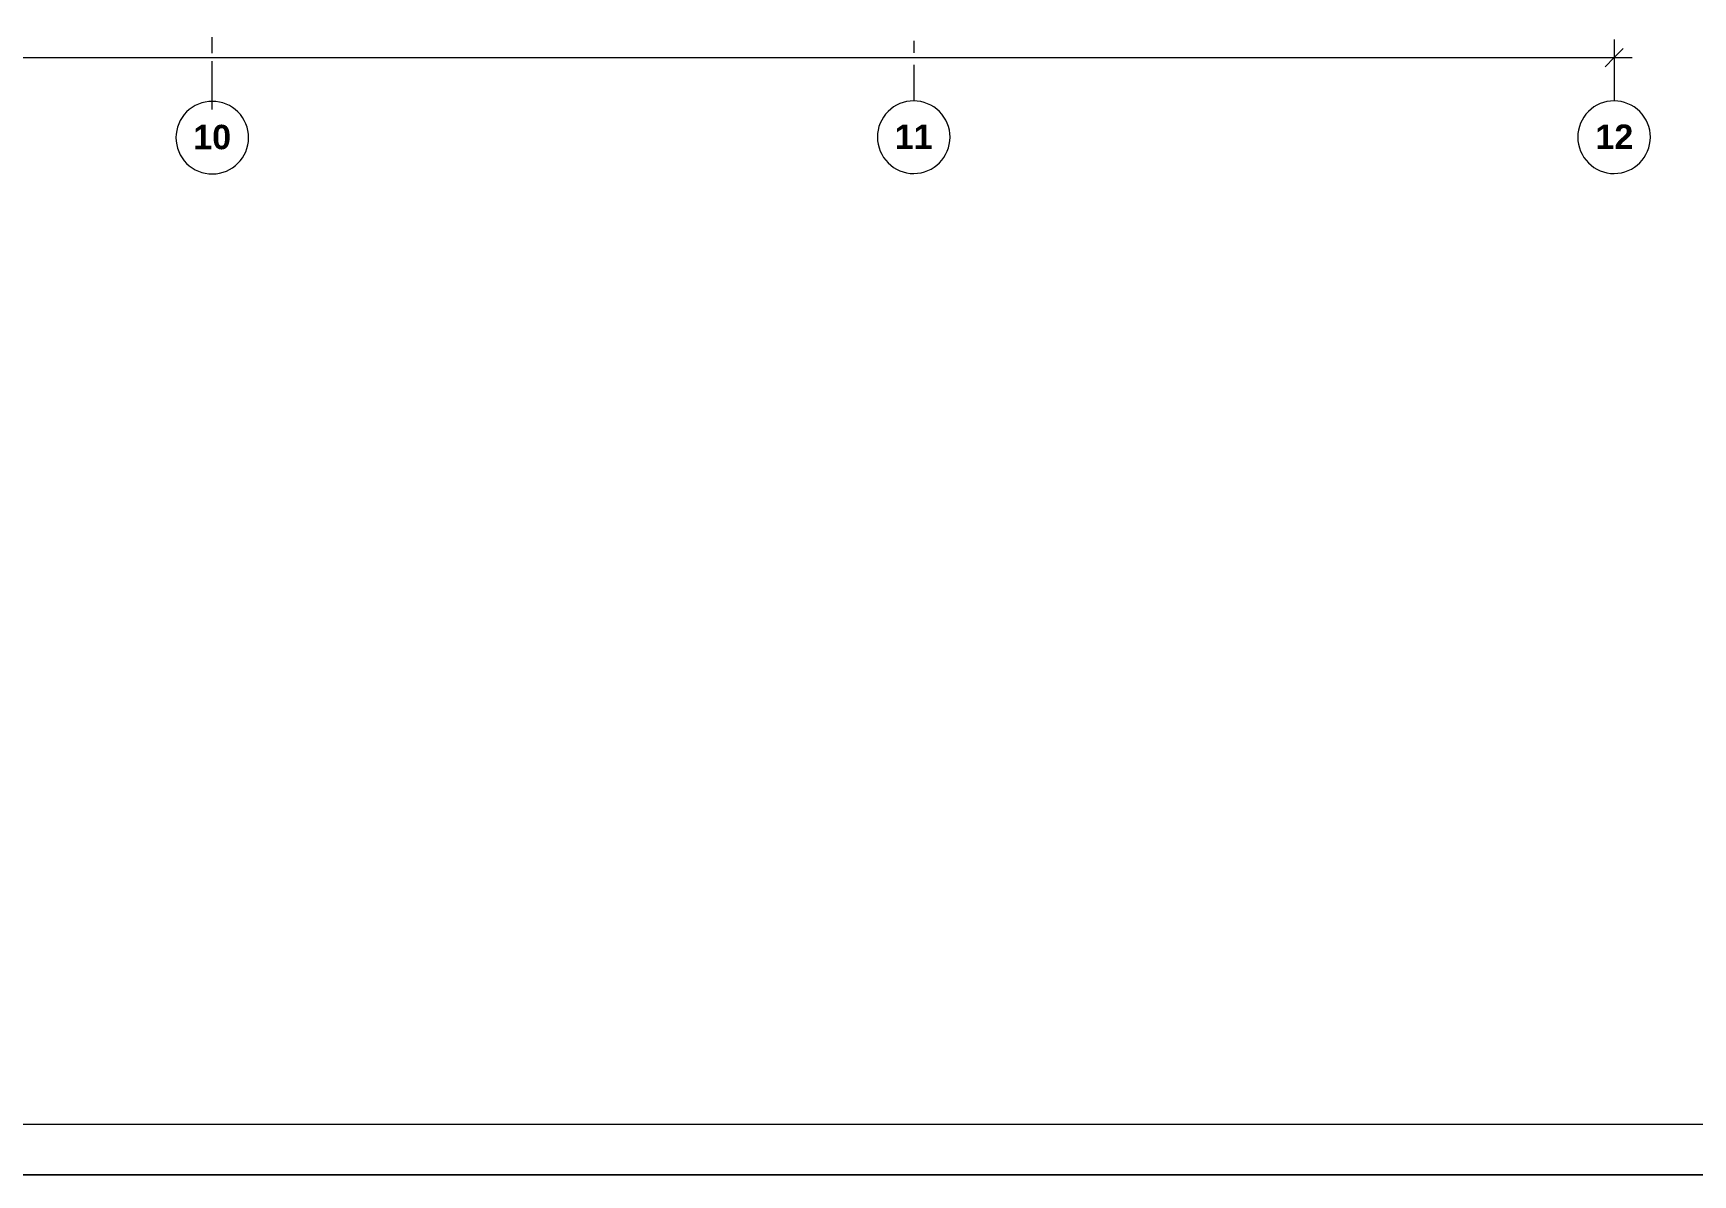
# Model space of a CAD drawing. Header units: metres. Extents: x -2 to 237, y -8 to 52.
# Drawn here: x 35.09 to 56.88, y -7.84 to 7.15 of the extents above; entities that cross this region are included whole.
import ezdxf

# ---------------------------------------------------------------- set-up
doc = ezdxf.new("R2010")
doc.units = ezdxf.units.M
doc.layers.add('HVAC - Ductos', color=5, linetype='Continuous', lineweight=0)
doc.layers.add('PDF4_Text', color=7, linetype='Continuous', lineweight=0)
doc.layers.add('PDF4_Geometry', color=7, linetype='Continuous', lineweight=0, true_color=0xaaaaaa)
doc.styles.add('PDF Helvetica Bold', font='')
doc.styles.get('PDF Helvetica Bold').set_extended_font_data('Helvetica', bold=True)

msp = doc.modelspace()

# ---------------------------------------------------------------- linework, layer by layer
at = {"layer": 'HVAC - Ductos', "color": 252, "lineweight": 0, "true_color": 0x939598}
for points in [[(55.849, 7.064), (55.849, 6.826), (55.849, 6.587)], [(6.629, 6.826), (56.088, 6.826)], [(55.968, 6.945), (55.849, 6.826), (55.73, 6.706)]]:
    msp.add_lwpolyline(points, dxfattribs=at)
at = {"layer": 'PDF4_Geometry', "color": 7, "lineweight": 9}
msp.add_lwpolyline([(87.88, 52.136), (87.88, -7.842), (-2.09, -7.842), (-2.09, 52.136)], close=True, dxfattribs=at)
for points in [[(87.403, 51.325), (-0.99, 51.325), (-0.99, -7.177), (87.403, -7.177)], [(-2.09, -7.842), (87.88, -7.842)]]:
    msp.add_lwpolyline(points, dxfattribs=at)
at = {"layer": 'PDF4_Geometry', "color": 252, "lineweight": 0, "true_color": 0x939598}
for points in [[(37.44, 7.096), (37.44, 6.94)], [(46.654, 7.045), (46.654, 6.89)], [(55.849, 7.045), (55.849, 6.89)]]:
    msp.add_lwpolyline(points, dxfattribs=at)
at = {"layer": 'PDF4_Geometry', "lineweight": 0}
for points in [[(37.44, 7.044), (37.44, 6.884)], [(37.44, 6.78), (37.44, 6.143)], [(37.44, 6.723), (37.44, 6.251)], [(46.654, 6.729), (46.654, 6.253)], [(55.849, 6.729), (55.849, 6.253)]]:
    msp.add_lwpolyline(points, dxfattribs=at)
for points in [[(37.445, 6.251, 0.418273), (36.968, 5.775, 0.414691), (37.445, 5.298, 0.411046), (37.921, 5.775, 0.414637)], [(46.654, 6.257, 0.418295), (46.178, 5.781, 0.414719), (46.654, 5.304, 0.411051), (47.131, 5.781, 0.414636)], [(55.849, 6.257, 0.41824), (55.373, 5.781, 0.414664), (55.849, 5.304, 0.411074), (56.326, 5.781, 0.41466)]]:
    msp.add_lwpolyline(points, format="xyb", close=True, dxfattribs=at)

# ---------------------------------------------------------------- texts
at = {"layer": 'PDF4_Text', "color": 253, "lineweight": 0, "true_color": 0xaaaaaa, "char_height": 0.3201, "attachment_point": 4, "style": 'PDF Helvetica Bold'}
for s, insert in [('10', (37.194, 5.781)), ('11', (46.404, 5.787)), ('12', (55.604, 5.787))]:
    msp.add_mtext(s, dxfattribs=dict(at, insert=insert))

doc.saveas('drawing.dxf')
